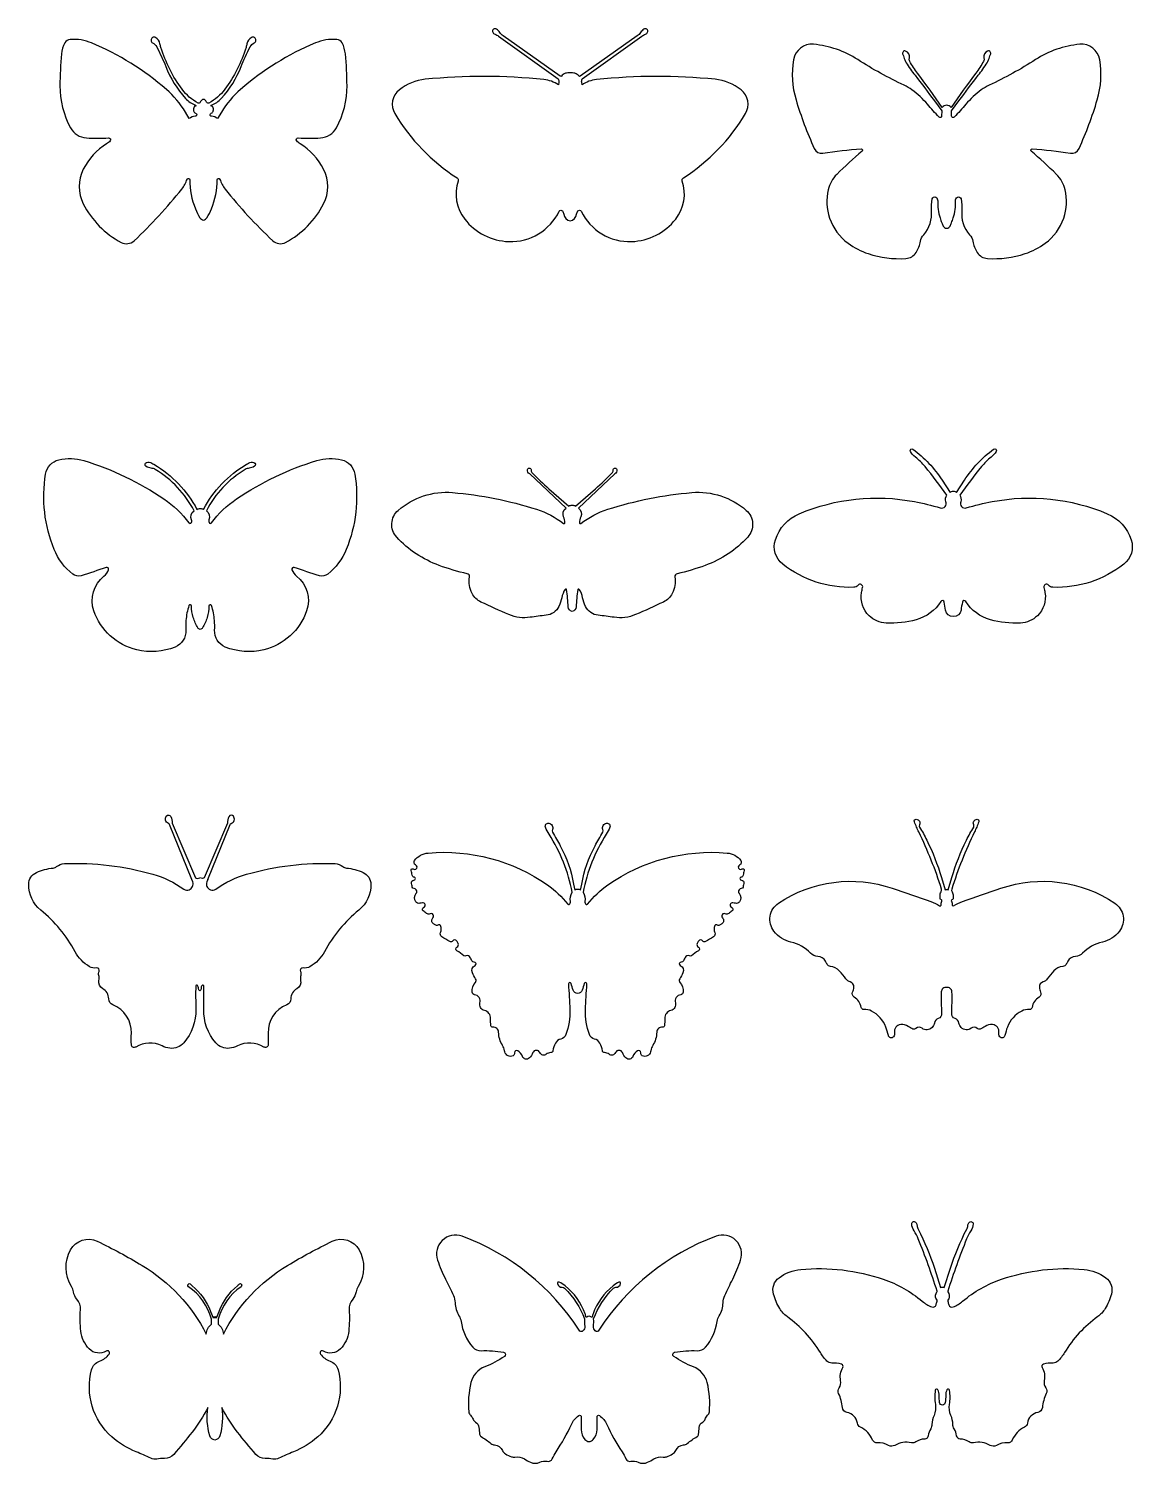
# Model space of a CAD drawing. Header units: millimetres. Extents: x 52 to 424, y 16 to 267.
# Drawn here: x 52.3 to 244, y 15.9 to 265.1 of the extents above; entities that cross this region are included whole.
import ezdxf

# ---------------------------------------------------------------- set-up
doc = ezdxf.new("R2010")
doc.units = ezdxf.units.MM
doc.layers.add('dwgmodels.com', color=250, linetype='Continuous')

msp = doc.modelspace()

# ---------------------------------------------------------------- linework, layer by layer
at = {"layer": 'dwgmodels.com'}
for points in [[(146.32, 231.74, 0.343723), (147.44, 232.91, -0.144271), (147.67, 233.46, -0.54742), (148.22, 233.4, 0.296174), (156.98, 228.14, 0.21983), (164.64, 232.03, 0.253908), (165.78, 238.65, -0.344857), (165.98, 239.22, 0.116721), (176.76, 250.37, 0.376772), (175.99, 254.51, 0.142474), (171.49, 256.33, 0.050795), (150.88, 256.29, 0.126335), (148.37, 255.36), (148.31, 255.85, -0.138955), (148.4, 256.39), (158.77, 263.84, -0.079567), (159.37, 264.15, 0.219234), (159.77, 264.51, 0.754739), (159.11, 265.05, 0.093408), (158.54, 264.46, -0.106067), (157.95, 263.88), (148.07, 256.86, -0.315778), (147.85, 256.85, 0.209623), (147.14, 257.37, 0.051029), (146.32, 257.45, 0.051029), (145.5, 257.37, 0.209623), (144.78, 256.85, -0.315778), (144.56, 256.86), (134.68, 263.88, -0.106067), (134.1, 264.46, 0.093408), (133.52, 265.05, 0.754739), (132.86, 264.51, 0.219234), (133.26, 264.15, -0.079567), (133.86, 263.84), (144.24, 256.39, -0.138955), (144.32, 255.85), (144.27, 255.36, 0.126335), (141.75, 256.29, 0.050795), (121.14, 256.33, 0.142474), (116.64, 254.51, 0.376772), (115.87, 250.37, 0.116721), (126.66, 239.22, -0.344857), (126.85, 238.65, 0.253908), (127.99, 232.03, 0.21983), (135.65, 228.14, 0.296174), (144.41, 233.4, -0.54742), (144.96, 233.46, -0.144271), (145.19, 232.91, 0.343723)], [(82.61, 231.88, 0.23111), (83.23, 232.27, 0.043732), (84.02, 233.83, 0.095411), (84.99, 238.88, -0.856323), (85.47, 238.95, 0.090888), (86.37, 237.26, 0.036723), (94.65, 228.29, 0.321162), (96.89, 227.99, 0.152833), (103.49, 234.7, 0.240884), (103.49, 240.7, 0.136868), (99.42, 245.12, -0.072968), (98.82, 245.63, -0.669828), (99.09, 246.16, 0.030433), (102.94, 246.15, 0.260243), (105.72, 247.91, 0.125876), (107.55, 255.22, 0.023048), (107.27, 260.74, 0.09526), (106.71, 262.64, 0.263405), (105.76, 263.26, 0.115078), (102.05, 262.64, 0.08091), (89.05, 254.56, 0.077946), (85.76, 250.63), (85.08, 249.5, 0.165849), (84.04, 249.91, -0.591517), (83.83, 250.34, -0.149611), (83.98, 250.46, 0.247816), (84.33, 250.85, 0.190041), (84.23, 251.55, 0.286235), (84.02, 251.67, -0.864705), (83.98, 251.84, 0.121609), (85.72, 253.01, 0.090738), (89.17, 258.56, -0.028426), (90.74, 261.97, -0.149773), (91.45, 262.67, 1.014795), (90.95, 263.58, 0.217833), (90.17, 262.5, -0.026733), (90.01, 261.87, -0.082832), (86.33, 254.59, -0.115923), (83.54, 252.21, -0.308694), (83.25, 252.25, -0.125486), (83.11, 252.46, 0.295621), (82.61, 252.83, 0.295621), (82.12, 252.46, -0.125486), (81.98, 252.25, -0.308694), (81.69, 252.21, -0.115923), (78.9, 254.59, -0.082832), (75.22, 261.87, -0.026733), (75.06, 262.5, 0.217833), (74.28, 263.58, 1.014795), (73.78, 262.67, -0.149773), (74.49, 261.97, -0.028426), (76.06, 258.56, 0.090738), (79.5, 253.01, 0.121609), (81.25, 251.84, -0.864705), (81.21, 251.67, 0.286235), (81, 251.55, 0.190041), (80.9, 250.85, 0.247816), (81.24, 250.46, -0.149611), (81.4, 250.34, -0.591517), (81.19, 249.91, 0.165849), (80.15, 249.5), (79.47, 250.63, 0.077946), (76.18, 254.56, 0.08091), (63.18, 262.64, 0.115078), (59.47, 263.26, 0.263405), (58.52, 262.64, 0.09526), (57.96, 260.74, 0.023048), (57.68, 255.22, 0.125876), (59.51, 247.91, 0.260243), (62.29, 246.15, 0.030433), (66.14, 246.16, -0.669828), (66.41, 245.63, -0.072968), (65.8, 245.12, 0.136868), (61.74, 240.7, 0.240884), (61.74, 234.7, 0.152833), (68.33, 227.99, 0.321162), (70.58, 228.29, 0.036723), (78.86, 237.26, 0.090888), (79.76, 238.95, -0.856323), (80.24, 238.88, 0.095411), (81.21, 233.83, 0.043732), (81.99, 232.27, 0.23111)], [(211.71, 230.48, 0.295323), (212.31, 230.82, 0.015377), (212.55, 231.4, 0.019381), (212.86, 232.24, 0.087675), (213.25, 235.22, -0.272717), (213.57, 235.83, -0.527631), (214.2, 235.54, -0.050381), (214.35, 233.55, 0.209363), (215.69, 229.29, -0.152526), (216.26, 228.2, 0.099345), (217.03, 226.23, 0.237728), (218.78, 225.2, 0.096959), (225.35, 226.04, 0.079071), (228.83, 227.85, 0.152393), (232.04, 232.22, 0.141673), (232.27, 237.15, 0.139712), (230.78, 239.82, 0.018214), (226.39, 243.87, -0.716319), (226.54, 244.23, -0.02884), (233.2, 243.49, 0.341354), (234.71, 244.29, 0.033657), (237.87, 252.77, 0.114733), (238.3, 259.74, 0.392794), (234.82, 262.41, 0.120844), (227.15, 259.75, -0.03484), (219.07, 255.29, 0.050209), (217.73, 254.5, 0.057206), (215.04, 251.99, -0.012958), (213.03, 249.76, -0.671336), (212.57, 249.94), (212.56, 250.85), (213.85, 252.6, -0.007869), (217.21, 257.03, 0.02729), (218.74, 259.22, 0.082494), (219.15, 260.2, -0.070947), (219.33, 260.66, 0.695573), (218.83, 261.24, 0.384889), (218.19, 260.02, -0.193121), (218.11, 259.45, -0.032298), (216.76, 257.38, 0.010507), (212.47, 251.42, 0.257758), (211.71, 251.82, 0.257758), (210.94, 251.42, 0.010507), (206.66, 257.38, -0.032298), (205.3, 259.45, -0.193121), (205.23, 260.02, 0.384889), (204.58, 261.24, 0.695573), (204.09, 260.66, -0.070947), (204.27, 260.2, 0.082494), (204.67, 259.22, 0.02729), (206.21, 257.03, -0.007869), (209.57, 252.6), (210.86, 250.85), (210.84, 249.94, -0.671336), (210.38, 249.76, -0.012958), (208.37, 251.99, 0.057206), (205.68, 254.5, 0.050209), (204.35, 255.29, -0.03484), (196.27, 259.75, 0.120844), (188.59, 262.41, 0.392794), (185.11, 259.74, 0.114733), (185.54, 252.77, 0.033657), (188.71, 244.29, 0.341354), (190.21, 243.49, -0.02884), (196.88, 244.23, -0.716319), (197.02, 243.87, 0.018214), (192.63, 239.82, 0.139712), (191.14, 237.15, 0.141673), (191.38, 232.22, 0.152393), (194.59, 227.85, 0.079071), (198.07, 226.04, 0.096959), (204.63, 225.2, 0.237728), (206.39, 226.23, 0.099345), (207.16, 228.2, -0.152526), (207.72, 229.29, 0.209363), (209.06, 233.55, -0.050381), (209.21, 235.54, -0.527631), (209.84, 235.83, -0.272717), (210.16, 235.22, 0.087675), (210.56, 232.24, 0.019381), (210.86, 231.4, 0.015377), (211.1, 230.82, 0.295323)], [(212.86, 163.01, -0.389648), (211.52, 164.09, 0.011358), (211.28, 165.5, 0.681956), (210.69, 165.61, -0.189969), (206.42, 162.43, -0.077422), (201.21, 161.85, -0.183699), (198.24, 163.13, -0.247293), (196.93, 167.15, -0.018594), (197.11, 168.04, 0.794444), (196.33, 168.44, -0.211437), (195.56, 168.07, -0.177478), (183.25, 172.08, -0.315193), (181.96, 176.34, -0.217352), (186.11, 180.85, -0.147577), (206.1, 182.96, -0.026318), (210.6, 181.86, 0.641089), (211.55, 182.94, -0.183003), (211.73, 184.09, 0.015239), (207.97, 189.03, 0.054177), (206.27, 190.69, -0.089728), (205.41, 191.65, -0.824715), (205.86, 192.06, -0.089078), (210.92, 186.69), (212.31, 184.56, -0.199249), (212.86, 184.79, -0.199249), (213.41, 184.56), (214.8, 186.69, -0.089078), (219.86, 192.06, -0.824715), (220.31, 191.65, -0.089728), (219.45, 190.69, 0.054177), (217.75, 189.03, 0.015239), (213.99, 184.09, -0.183003), (214.17, 182.94, 0.641089), (215.12, 181.86, -0.026318), (219.62, 182.96, -0.147577), (239.61, 180.85, -0.217352), (243.76, 176.34, -0.315193), (242.47, 172.08, -0.177478), (230.16, 168.07, -0.211437), (229.39, 168.44, 0.794444), (228.61, 168.04, -0.018594), (228.79, 167.15, -0.247293), (227.48, 163.13, -0.183699), (224.51, 161.85, -0.077422), (219.3, 162.43, -0.189969), (215.03, 165.61, 0.681956), (214.44, 165.5, 0.011358), (214.2, 164.09, -0.389648)], [(82.05, 160.76, -0.25548), (81.64, 161.02, -0.047144), (80.85, 162.83, -0.083003), (80.54, 164.81, 0.853916), (80.1, 164.88, 0.062328), (79.57, 162.31, 0.03242), (79.55, 160.61, -0.319625), (77.7, 157.69, -0.156776), (71.03, 157.19, -0.255764), (63.57, 163.97, -0.318507), (65.33, 170, 0.140111), (66.13, 171.11, 0.631581), (65.72, 171.52, -0.009265), (61.36, 170.08, -0.247419), (59.91, 170.35, -0.130078), (56.67, 174.66, -0.137252), (55.2, 187.74, -0.30129), (57.49, 190.22, -0.135553), (61.83, 190.09, -0.073694), (75.74, 183.43, -0.084536), (80.1, 179.26, 0.45289), (80.43, 179.23, 0.309211), (80.55, 179.79, -0.345454), (80.98, 181.36, 0.139653), (74.25, 188.54, 0.115093), (73.55, 188.76, -0.131602), (72.62, 189.09, -0.615874), (72.72, 189.76, -0.223363), (73.67, 189.65, 0.003701), (74.02, 189.44, -0.138224), (81.48, 181.6, -0.145116), (82.05, 181.77, -0.145116), (82.63, 181.6, -0.138224), (90.08, 189.44, 0.003701), (90.44, 189.65, -0.223363), (91.39, 189.76, -0.615874), (91.48, 189.09, -0.131602), (90.55, 188.76, 0.115093), (89.86, 188.54, 0.139653), (83.13, 181.36, -0.345454), (83.56, 179.79, 0.309211), (83.67, 179.23, 0.45289), (84, 179.26, -0.084536), (88.37, 183.43, -0.073694), (102.28, 190.09, -0.135553), (106.61, 190.22, -0.30129), (108.91, 187.74, -0.137252), (107.43, 174.66, -0.130078), (104.2, 170.35, -0.247419), (102.75, 170.08, -0.009265), (98.39, 171.52, 0.631581), (97.98, 171.11, 0.140111), (98.78, 170, -0.318507), (100.54, 163.97, -0.255764), (93.08, 157.19, -0.156776), (86.41, 157.69, -0.319625), (84.56, 160.61, 0.03242), (84.53, 162.31, 0.062328), (84.01, 164.88, 0.853916), (83.57, 164.81, -0.083003), (83.26, 162.83, -0.047144), (82.46, 161.02, -0.25548)], [(146.66, 163.87, -0.355807), (145.97, 164.66, 0.028482), (145.69, 167.66, 0.69083), (145.44, 167.71, 0.097324), (144.85, 166.25, -0.06714), (144.36, 164.76, -0.260179), (142.13, 163.2, 0.014021), (139.39, 162.85, -0.142103), (135.66, 163.32, -0.008186), (130.82, 165.51, -0.165932), (129.29, 166.99, -0.156251), (128.82, 169.86, 0.391532), (128.44, 170.42, -0.030991), (123.56, 171.86, -0.120344), (116.18, 176.79, -0.42143), (116.44, 181.44, -0.20293), (125.87, 184.53, -0.05674), (140.47, 181.62, -0.08595), (145.17, 179.16, 0.65129), (145.41, 179.3, 0.078821), (145.17, 180.3, -0.346764), (145.59, 181.84), (139.28, 187.78, -0.359373), (138.92, 188.55, -0.959138), (139.54, 188.42, 0.236939), (139.65, 188.04, 0.023276), (142.63, 185.19), (146.07, 182.18, -0.145601), (146.66, 182.35, -0.145601), (147.26, 182.18), (150.7, 185.19, 0.023276), (153.68, 188.04, 0.236939), (153.79, 188.42, -0.959138), (154.41, 188.55, -0.359373), (154.05, 187.78), (147.74, 181.84, -0.346764), (148.16, 180.3, 0.078821), (147.91, 179.3, 0.65129), (148.16, 179.16, -0.08595), (152.86, 181.62, -0.05674), (167.46, 184.53, -0.20293), (176.89, 181.44, -0.42143), (177.15, 176.79, -0.120344), (169.77, 171.86, -0.030991), (164.89, 170.42, 0.391532), (164.51, 169.86, -0.156251), (164.04, 166.99, -0.165932), (162.51, 165.51, -0.008186), (157.67, 163.32, -0.142103), (153.93, 162.85, 0.014021), (151.2, 163.2, -0.260179), (148.97, 164.76, -0.06714), (148.48, 166.25, 0.097324), (147.89, 167.71, 0.69083), (147.64, 167.66, 0.028482), (147.36, 164.66, -0.355807)], [(211.7, 98.53, 0.4592), (210.78, 97.77, 0.020024), (210.83, 94.02, -0.329399), (210.25, 93.15, 0.265212), (209.58, 92.35, -0.148361), (209.17, 91.57, -0.380514), (207.45, 91.44, 0.357509), (206.38, 91.41, -0.274937), (205.86, 91.32, -0.061202), (205.04, 91.74, 0.170588), (203.72, 92.09, 0.442684), (202.65, 90.71, -0.215841), (202.46, 89.97, -0.633727), (201.58, 90.19, 0.038035), (201.15, 91.66, 0.190003), (198.66, 94.44, 0.133678), (197.31, 94.71, -0.388283), (196.86, 95.07, 0.221585), (195.65, 96.86, -0.384223), (195.38, 97.74, 0.096377), (195.59, 98.57, 0.337704), (194.96, 99.5, -0.149812), (194.22, 100.03, 0.020878), (193.06, 101.42, 0.183108), (191.53, 102.19, -0.231332), (190.96, 102.55, -0.014823), (190.64, 103.1, 0.266491), (189.34, 103.91, -0.196824), (188.08, 104.48, 0.149186), (184.66, 106.42, -0.175506), (181.7, 108.31, -0.43366), (182.5, 113.19, -0.233947), (202.27, 115.78, -0.002462), (208.97, 113.45, -0.05517), (210.49, 112.71, 0.590489), (210.73, 112.85, -0.110668), (210.88, 113.51, 0.517867), (210.71, 113.8, -0.380016), (210.58, 113.94, 0.007925), (210.56, 114.42, -0.156594), (210.76, 115.15, 0.221198), (210.82, 115.61, 0.038372), (206.86, 125.56, -0.015966), (206.48, 126.41, -0.003221), (206.11, 127.33, -0.546379), (206.43, 127.78, -0.543951), (207, 126.79, 0.261467), (207.01, 126.39, -0.023219), (208.26, 124.12, -0.041293), (210.8, 117.67), (211.45, 115.5, -0.144835), (211.7, 115.58, -0.144835), (211.96, 115.5), (212.61, 117.67, -0.041293), (215.15, 124.12, -0.023219), (216.4, 126.39, 0.261467), (216.41, 126.79, -0.543951), (216.98, 127.78, -0.546379), (217.3, 127.33, -0.003221), (216.93, 126.41, -0.015966), (216.55, 125.56, 0.038372), (212.59, 115.61, 0.221198), (212.65, 115.15, -0.156594), (212.85, 114.42, 0.007925), (212.83, 113.94, -0.380016), (212.7, 113.8, 0.517867), (212.53, 113.51, -0.110668), (212.68, 112.85, 0.590489), (212.92, 112.71, -0.05517), (214.44, 113.45, -0.002462), (221.14, 115.78, -0.233947), (240.91, 113.19, -0.43366), (241.71, 108.31, -0.175506), (238.75, 106.42, 0.149186), (235.33, 104.48, -0.196824), (234.06, 103.91, 0.266491), (232.77, 103.1, -0.014823), (232.45, 102.55, -0.231332), (231.88, 102.19, 0.183108), (230.35, 101.42, 0.020878), (229.19, 100.03, -0.149812), (228.45, 99.5, 0.337704), (227.82, 98.57, 0.096377), (228.03, 97.74, -0.384223), (227.76, 96.86, 0.221585), (226.55, 95.07, -0.388283), (226.1, 94.71, 0.133678), (224.75, 94.44, 0.190003), (222.26, 91.66, 0.038035), (221.83, 90.19, -0.633727), (220.95, 89.97, -0.215841), (220.76, 90.71, 0.442684), (219.69, 92.09, 0.170588), (218.37, 91.74, -0.061202), (217.55, 91.32, -0.274937), (217.03, 91.41, 0.357509), (215.96, 91.44, -0.380514), (214.24, 91.57, -0.148361), (213.83, 92.35, 0.265212), (213.16, 93.15, -0.329399), (212.58, 94.02, 0.020024), (212.63, 97.77, 0.4592)], [(147.62, 97.49, -0.302898), (146.82, 98.07, -0.02967), (146.48, 99.21, 0.923718), (146.01, 99.14, -0.007401), (146.26, 94.67, -0.099719), (145.58, 90.36, -0.254972), (144.68, 89.58, 0.22345), (143.74, 88.86, 0.088591), (143.33, 87.52, -0.395972), (142.96, 87.21, 0.192136), (142.17, 86.94, -0.504492), (141.05, 87.21, 0.661172), (139.84, 87.21, -0.090737), (139.24, 86.29, -0.550506), (138.03, 86.54, 0.163129), (137.21, 87.54, 0.622099), (136.66, 87.2, -0.400525), (136.18, 86.58, -0.418427), (134.9, 87.55, 0.106977), (134.57, 88.46, -0.13385), (133.89, 90.77, 0.450703), (132.89, 91.62, -0.433596), (132.53, 91.9, -0.028066), (132.5, 93.1, 0.352806), (131.41, 94.55, -0.426356), (130.64, 95.88, 0.467671), (129.71, 97.28, -0.366021), (129.3, 97.72, -0.19062), (129.86, 99.42, 0.335745), (129.89, 100.04, -0.049629), (129.32, 101.09, -0.398929), (129.79, 102.36, 0.823753), (129.63, 102.96, -0.305351), (129.24, 103.18, 0.006407), (128.95, 103.76, 0.406349), (128.21, 104.01, -0.303482), (127.86, 104.06, 0.059964), (126.65, 104.89, -0.601803), (126.65, 105.55, 0.403567), (126.85, 106.17, 0.038939), (126.59, 106.63, 0.522673), (125.93, 106.63, -0.388096), (125.41, 106.51, -0.015344), (124.02, 107.35, -0.362064), (123.8, 108.09, 0.083874), (123.92, 108.63, 0.128748), (123.79, 109.31, 0.466849), (123.46, 109.4, -0.282396), (122.99, 109.36, -0.028935), (122.56, 109.61, -0.482684), (122.48, 110.65, 0.230881), (122.6, 110.98, 0.519506), (121.99, 111.34, -0.274433), (121.36, 111.4, -0.007896), (120.78, 111.84, -0.512453), (120.81, 112.41, 0.114947), (121.12, 112.74, 0.253271), (121.13, 112.94, 0.303277), (120.64, 113.23, 0.047321), (120.22, 113.16, -0.308128), (119.5, 113.42, -0.359461), (119.59, 114.91, 0.161291), (119.69, 115.12, 0.422244), (119.2, 115.71, -0.329451), (118.89, 115.98, -0.016601), (118.74, 116.82, -0.402063), (118.96, 117.13, 0.060622), (119.31, 117.24, 0.738818), (119.25, 117.68, -0.320675), (118.86, 118.07, 0.042049), (118.67, 118.84, -0.727417), (119.05, 119.13, 1.092445), (119.47, 119.85, -0.478145), (119.28, 120.6, -0.211854), (121.64, 121.9, -0.176195), (142.36, 116.36, -0.074667), (145.89, 113, 0.40167), (146.12, 112.97, 0.261314), (146.36, 113.48, -0.208892), (146.68, 115.07, 0.094604), (142.66, 125.15, -0.053947), (142.03, 126.39, -0.57364), (142.58, 127.08, -0.482665), (143.23, 125.96, 0.229562), (143.26, 125.51, -0.008294), (144.6, 123.12, -0.078657), (146.92, 116.5), (147.14, 115.46, -0.178912), (147.62, 115.64, -0.178912), (148.09, 115.46), (148.31, 116.5, -0.078657), (150.63, 123.12, -0.008294), (151.97, 125.51, 0.229562), (152, 125.96, -0.482665), (152.65, 127.08, -0.57364), (153.2, 126.39, -0.053947), (152.57, 125.15, 0.094604), (148.55, 115.07, -0.208892), (148.87, 113.48, 0.261314), (149.11, 112.97, 0.40167), (149.34, 113, -0.074667), (152.87, 116.36, -0.176195), (173.59, 121.9, -0.211854), (175.95, 120.6, -0.478145), (175.76, 119.85, 1.092445), (176.18, 119.13, -0.727417), (176.56, 118.84, 0.042049), (176.37, 118.07, -0.320675), (175.98, 117.68, 0.738818), (175.92, 117.24, 0.060622), (176.27, 117.13, -0.402063), (176.49, 116.82, -0.016601), (176.34, 115.98, -0.329451), (176.03, 115.71, 0.422244), (175.54, 115.12, 0.161291), (175.64, 114.91, -0.359461), (175.73, 113.42, -0.308128), (175.01, 113.16, 0.047321), (174.59, 113.23, 0.303277), (174.1, 112.94, 0.253271), (174.11, 112.74, 0.114947), (174.42, 112.41, -0.512453), (174.45, 111.84, -0.007896), (173.87, 111.4, -0.274433), (173.24, 111.34, 0.519506), (172.63, 110.98, 0.230881), (172.75, 110.65, -0.482684), (172.67, 109.61, -0.028935), (172.24, 109.36, -0.282396), (171.77, 109.4, 0.466849), (171.44, 109.31, 0.128748), (171.31, 108.63, 0.083874), (171.43, 108.09, -0.362064), (171.21, 107.35, -0.015344), (169.82, 106.51, -0.388096), (169.3, 106.63, 0.522673), (168.64, 106.63, 0.038939), (168.38, 106.17, 0.403567), (168.58, 105.55, -0.601803), (168.58, 104.89, 0.059964), (167.37, 104.06, -0.303482), (167.02, 104.01, 0.406349), (166.28, 103.76, 0.006407), (165.99, 103.18, -0.305351), (165.6, 102.96, 0.823753), (165.44, 102.36, -0.398929), (165.91, 101.09, -0.049629), (165.34, 100.04, 0.335745), (165.37, 99.42, -0.19062), (165.93, 97.72, -0.366021), (165.52, 97.28, 0.467671), (164.59, 95.88, -0.426356), (163.82, 94.55, 0.352806), (162.73, 93.1, -0.028066), (162.7, 91.9, -0.433596), (162.34, 91.62, 0.450703), (161.34, 90.77, -0.13385), (160.66, 88.46, 0.106977), (160.34, 87.55, -0.418427), (159.05, 86.58, -0.400525), (158.57, 87.2, 0.622099), (158.02, 87.54, 0.163129), (157.2, 86.54, -0.550506), (155.99, 86.29, -0.090737), (155.39, 87.21, 0.661172), (154.18, 87.21, -0.504492), (153.06, 86.94, 0.192136), (152.27, 87.21, -0.395972), (151.9, 87.52, 0.088591), (151.49, 88.86, 0.22345), (150.55, 89.58, -0.254972), (149.65, 90.36, -0.099719), (148.97, 94.67, -0.007401), (149.22, 99.14, 0.923718), (148.75, 99.21, -0.02967), (148.41, 98.07, -0.302898)], [(210.98, 25.97, -0.375145), (210.48, 26.43, -0.030688), (210.41, 27.65, 0.117574), (210.19, 28.62, 0.736624), (209.73, 28.55, 0.07453), (209.75, 26.1, -0.138674), (209.51, 24.19, 0.089753), (209.16, 22.63, -0.122166), (208.94, 21.85, 0.093068), (208.51, 20.65, -0.352393), (207.89, 20.08, 0.130782), (206.34, 19.57, -0.203849), (205.59, 19.43, 0.191235), (202.7, 18.98, -0.266364), (201.62, 18.97, 0.144639), (199.63, 19.42, -0.319778), (198.85, 19.9, 0.18397), (196.72, 22.13, -0.255565), (196.2, 22.85, 0.334635), (194.4, 24.7, -0.342261), (193.61, 25.54, 0.082979), (192.94, 28, -0.263751), (193.03, 28.95, 0.2028), (193.29, 30.24, -0.18426), (193.67, 32.51, 0.49574), (193.44, 33.08, 0.072031), (191.74, 33.28, -0.209003), (190.92, 33.61, -0.057106), (189.77, 35.09, 0.100293), (184, 41.34, -0.101227), (182.71, 42.74, -0.067268), (181.63, 45.26, -0.309701), (182.59, 48.1, -0.138909), (186.36, 49.55, -0.104454), (200.7, 47.85, -0.094546), (207.47, 44.02, 0.077138), (209.11, 43.02, 0.452942), (209.86, 43.38, -0.018036), (210.06, 44.02, 0.367042), (209.93, 44.36, -0.177447), (209.86, 44.44, -0.253202), (210.02, 45.67, 0.236464), (210.04, 45.79, 0.020347), (206.78, 54.84, 0.049287), (206.04, 56.25, -0.130694), (205.64, 57.44, -0.78219), (206.39, 57.67, -0.106496), (206.56, 57.18, 0.087388), (206.76, 56.53, -0.040056), (209.58, 49.74), (210.66, 46.42, -0.098224), (210.9, 46.47), (210.98, 46.47), (211.05, 46.47, -0.098224), (211.29, 46.42), (212.37, 49.74, -0.040056), (215.19, 56.53, 0.087388), (215.39, 57.18, -0.106496), (215.57, 57.67, -0.78219), (216.31, 57.44, -0.130694), (215.91, 56.25, 0.049287), (215.17, 54.84, 0.020347), (211.91, 45.79, 0.236464), (211.93, 45.67, -0.253202), (212.09, 44.44, -0.177447), (212.02, 44.36, 0.367042), (211.89, 44.02, -0.018036), (212.09, 43.38, 0.452942), (212.84, 43.02, 0.077138), (214.48, 44.02, -0.094546), (221.25, 47.85, -0.104454), (235.59, 49.55, -0.138909), (239.36, 48.1, -0.309701), (240.32, 45.26, -0.067268), (239.24, 42.74, -0.101227), (237.95, 41.34, 0.100293), (232.18, 35.09, -0.057106), (231.03, 33.61, -0.209003), (230.21, 33.28, 0.072031), (228.51, 33.08, 0.49574), (228.28, 32.51, -0.18426), (228.66, 30.24, 0.2028), (228.92, 28.95, -0.263751), (229.01, 28, 0.082979), (228.34, 25.54, -0.342261), (227.55, 24.7, 0.334635), (225.75, 22.85, -0.255565), (225.23, 22.13, 0.18397), (223.1, 19.9, -0.319778), (222.32, 19.42, 0.144639), (220.34, 18.97, -0.266364), (219.25, 18.98, 0.191235), (216.36, 19.43, -0.203849), (215.61, 19.57, 0.130782), (214.06, 20.08, -0.352393), (213.44, 20.65, 0.093068), (213.01, 21.85, -0.122166), (212.79, 22.63, 0.089753), (212.44, 24.19, -0.138674), (212.2, 26.1, 0.07453), (212.22, 28.55, 0.736624), (211.76, 28.62, 0.117574), (211.54, 27.65, -0.030688), (211.47, 26.43, -0.375145)], [(149.6, 41.44, 0.168598), (149.21, 41.25, -0.58828), (149.06, 41.29, 0.025616), (148.91, 41.83, 0.143542), (145.43, 46.69, 0.05226), (144.42, 47.33, 0.623596), (144.12, 47.1, 0.358755), (144.92, 46.44, -0.196446), (145.35, 46.27, -0.115101), (148.8, 40.95, 0.046331), (148.84, 39.69, -0.242107), (148.53, 38.86, -0.488442), (147.89, 38.97, 0.162456), (127.54, 55.32, 0.632103), (123.28, 51.16, 0.033462), (124.66, 47.86, -0.006406), (126.03, 45.03, -0.105268), (126.33, 43.73, 0.138393), (127, 41.51, -0.107958), (127.36, 40.52, 0.143536), (129.38, 36.04, 0.232572), (130.83, 35.42, -0.060294), (134.74, 35.15, -0.66482), (134.89, 34.43, -0.05938), (131.47, 32.62, 0.246464), (129.07, 29.88, 0.082194), (128.71, 24.81, 0.186446), (129, 24.2, -0.125545), (129.45, 23.52, 0.185806), (129.86, 23.03, -0.249805), (130.47, 22.09, -0.001192), (130.57, 20.94, 0.24104), (130.84, 20.51, -0.033298), (132.56, 19.3, 0.147103), (133.18, 19.05, -0.266977), (134.54, 18.09, 0.149942), (135.09, 17.48, 0.052215), (136.11, 17.01, 0.115478), (136.7, 16.95, -0.167381), (138.36, 16.61, 0.024549), (139.43, 16.04, 0.22631), (141.05, 16.05, -0.164052), (142.34, 16.21, 0.342506), (143.21, 16.64, -0.032581), (143.87, 17.83, 0.036563), (146.54, 22.63, -0.125552), (147.79, 24.17, -0.703851), (148.21, 23.88), (148.21, 21.71, 0.187952), (148.87, 20.01, 0.205769), (149.6, 19.63, 0.205769), (150.33, 20.01, 0.187952), (150.99, 21.71), (150.99, 23.88, -0.703851), (151.41, 24.17, -0.125552), (152.66, 22.63, 0.036563), (155.32, 17.83, -0.032581), (155.99, 16.64, 0.342506), (156.86, 16.21, -0.164052), (158.14, 16.05, 0.22631), (159.77, 16.04, 0.024549), (160.84, 16.61, -0.167381), (162.49, 16.95, 0.115478), (163.09, 17.01, 0.052215), (164.11, 17.48, 0.149942), (164.65, 18.09, -0.266977), (166.01, 19.05, 0.147103), (166.64, 19.3, -0.033298), (168.36, 20.51, 0.24104), (168.63, 20.94, -0.001192), (168.72, 22.09, -0.249805), (169.33, 23.03, 0.185806), (169.75, 23.52, -0.125545), (170.19, 24.2, 0.186446), (170.49, 24.81, 0.082194), (170.12, 29.88, 0.246464), (167.73, 32.62, -0.05938), (164.31, 34.43, -0.66482), (164.46, 35.15, -0.060294), (168.37, 35.42, 0.232572), (169.82, 36.04, 0.143536), (171.84, 40.52, -0.107958), (172.2, 41.51, 0.138393), (172.87, 43.73, -0.105268), (173.17, 45.03, -0.006406), (174.54, 47.86, 0.033462), (175.92, 51.16, 0.632103), (171.65, 55.32, 0.162456), (151.3, 38.97, -0.488442), (150.67, 38.86, -0.242107), (150.36, 39.69, 0.046331), (150.39, 40.95, -0.115101), (153.85, 46.27, -0.196446), (154.27, 46.44, 0.358755), (155.08, 47.1, 0.623596), (154.78, 47.33, 0.05226), (153.77, 46.69, 0.143542), (150.29, 41.83, 0.025616), (150.14, 41.29, -0.58828), (149.99, 41.25, 0.168598)], [(84.59, 41.15), (84.28, 41.15, -0.701879), (84.89, 41.15), (85.32, 42.26, -0.126004), (88.51, 46.72, 0.066534), (88.72, 46.95, -1.197965), (89.14, 46.54, 0.177402), (85.18, 40.92, 0.002619), (85.18, 40.05, -0.19437), (86.07, 38.32, -0.139468), (97.24, 50.25, -0.022681), (104.99, 54.44, -0.399042), (109.65, 52.95, -0.270188), (109.49, 46.59, 0.099082), (109.13, 45.63, -0.139068), (108.55, 44.37, 0.195089), (107.93, 42.54, -0.040088), (107.85, 38.84, -0.169226), (106.4, 35.73, -0.353403), (103.44, 35.37, 0.82811), (102.95, 34.83, 0.15185), (104.6, 33.62, -0.250036), (106, 32.12, -0.283804), (102.46, 20.44, -0.086602), (98.24, 17.84, 0.018666), (95.71, 16.73, -0.162479), (94.68, 16.59, 0.0562), (93.33, 16.7, -0.227334), (91.71, 17.41, -0.012029), (88.53, 21.29, -0.045788), (85.81, 25.53, -0.10642), (85.45, 20.62, -0.302764), (84.59, 19.9, -0.302764), (83.73, 20.62, -0.10642), (83.36, 25.53, -0.045788), (80.65, 21.29, -0.012029), (77.46, 17.41, -0.227334), (75.85, 16.7, 0.0562), (74.5, 16.59, -0.162479), (73.47, 16.73, 0.018666), (70.94, 17.84, -0.086602), (66.71, 20.44, -0.283804), (63.18, 32.12, -0.250036), (64.58, 33.62, 0.15185), (66.23, 34.83, 0.82811), (65.73, 35.37, -0.353403), (62.77, 35.73, -0.169226), (61.32, 38.84, -0.040088), (61.25, 42.54, 0.195089), (60.63, 44.37, -0.139068), (60.04, 45.63, 0.099082), (59.68, 46.59, -0.270188), (59.52, 52.95, -0.399042), (64.18, 54.44, -0.022681), (71.94, 50.25, -0.139468), (83.11, 38.32, -0.19437), (84, 40.05, 0.002619), (83.99, 40.92, 0.177402), (80.03, 46.54, -1.197965), (80.45, 46.95, 0.066534), (80.66, 46.72, -0.126004), (83.85, 42.26), (84.28, 41.15, -0.701879), (84.89, 41.15)]]:
    msp.add_lwpolyline(points, format="xyb", close=True, dxfattribs=at)
for points in [[(83.35, 117.29), (83.19, 116.87, 0.414369), (83.82, 115.51, 0.245364), (84.74, 115.63, -0.083648), (90.11, 118.21, -0.079971), (105.5, 120.06, -0.167727), (106.84, 119.54, 0.154054), (107.44, 119.29, -0.083858), (110.34, 118.52, -0.289493), (111.69, 116.45, -0.230322), (109.61, 111.99, 0.099715), (103.63, 104.74, -0.139726), (101.11, 102.15, -0.177005), (99.93, 101.94, 0.600663), (99.46, 101.34, -0.172244), (99.52, 100.63, 0.122918), (99.5, 99.76, -0.335983), (98.84, 98.32, 0.272862), (97.8, 96.58, -0.304938), (97.07, 95.52, 0.316475), (93.85, 90.59, -0.017307), (93.85, 88.59, -0.576206), (93.1, 88.19, 0.260862), (88.52, 88.39, -0.086779), (87.15, 87.98, -0.249072), (84.76, 88.91, -0.186846), (82.66, 94.77, 0.010046), (82.68, 98.8, 0.720293), (82.37, 98.9, 0.167219), (82.2, 98.35, -0.289624), (81.98, 97.97, -0.289624), (81.75, 98.35, 0.167219), (81.58, 98.9, 0.720293), (81.27, 98.8, 0.010046), (81.29, 94.77, -0.186846), (79.19, 88.91, -0.249072), (76.8, 87.98, -0.086779), (75.43, 88.39, 0.260862), (70.85, 88.19, -0.576206), (70.1, 88.59, -0.017307), (70.1, 90.59, 0.316475), (66.88, 95.52, -0.304938), (66.16, 96.58, 0.272862), (65.11, 98.32, -0.335983), (64.46, 99.76, 0.122918), (64.44, 100.63, -0.172244), (64.49, 101.34, 0.600663), (64.02, 101.94, -0.177005), (62.84, 102.15, -0.139726), (60.33, 104.74, 0.099715), (54.34, 111.99, -0.230322), (52.26, 116.45, -0.289493), (53.61, 118.52, -0.083858), (56.51, 119.29, 0.154054), (57.11, 119.54, -0.167727), (58.46, 120.06, -0.079971), (73.84, 118.21, -0.083648), (79.21, 115.63, 0.245364), (80.13, 115.51, 0.414369), (80.76, 116.87), (80.61, 117.29), (76.74, 126.85, 0.213495), (76.53, 127.05, -0.507812), (76.16, 128.31, -0.56865), (76.94, 128.22, -0.112315), (77.17, 127.08), (81.25, 117.61, 0.355456), (81.5, 117.48, -0.095722), (81.98, 117.58)], [(83.35, 117.29), (87.24, 126.84, -0.213495), (87.45, 127.04, 0.507812), (87.82, 128.3, 0.56865), (87.04, 128.21, 0.112315), (86.81, 127.07), (82.71, 117.61, -0.355456), (82.46, 117.48, 0.095722), (81.98, 117.58, 0.095722)]]:
    msp.add_lwpolyline(points, format="xyb", dxfattribs=at)

doc.saveas('drawing.dxf')
